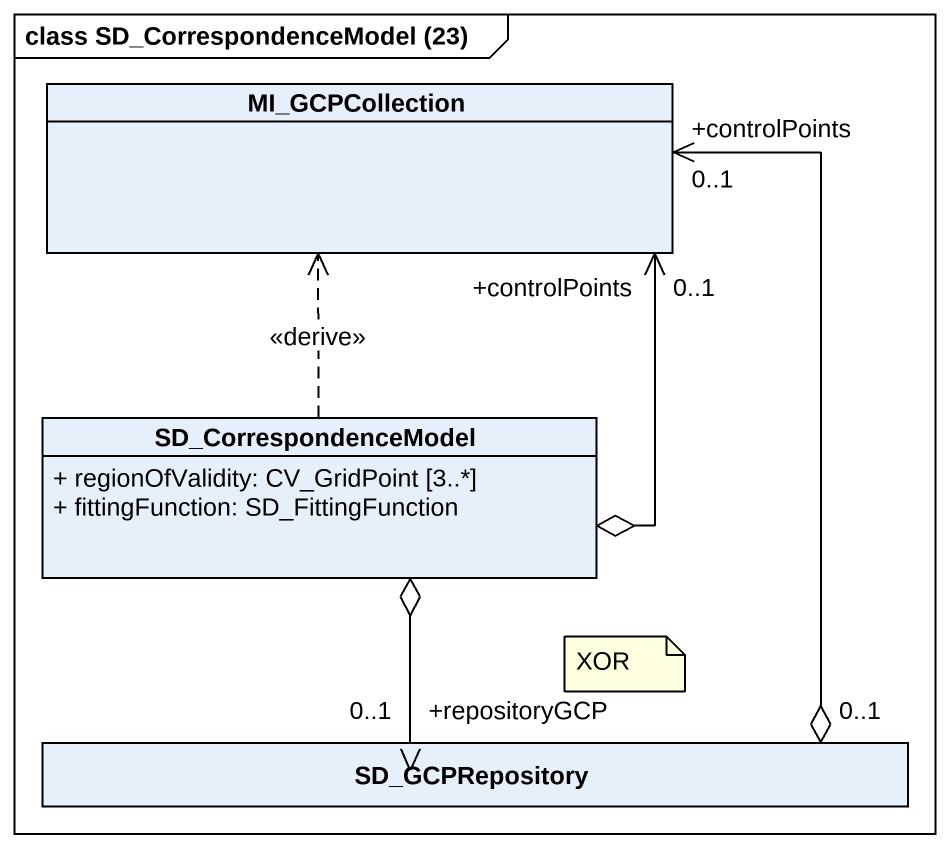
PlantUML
@startuml
mainframe class SD_CorrespondenceModel (23)
hide circle
hide empty members
skinparam classAttributeIconSize 0
class MI_GCPCollection
class SD_CorrespondenceModel {
  + regionOfValidity: CV_GridPoint [3..*]
  + fittingFunction: SD_FittingFunction
}
class SD_GCPRepository
MI_GCPCollection "+controlPoints\n0..1" <--o SD_CorrespondenceModel
MI_GCPCollection "+controlPoints\n0..1" <--o "0..1" SD_GCPRepository
SD_CorrespondenceModel .up.> MI_GCPCollection : <<derive>>
SD_GCPRepository "+repositoryGCP\n0..1" <-up-o SD_CorrespondenceModel
note as N1
  XOR
end note
@enduml
